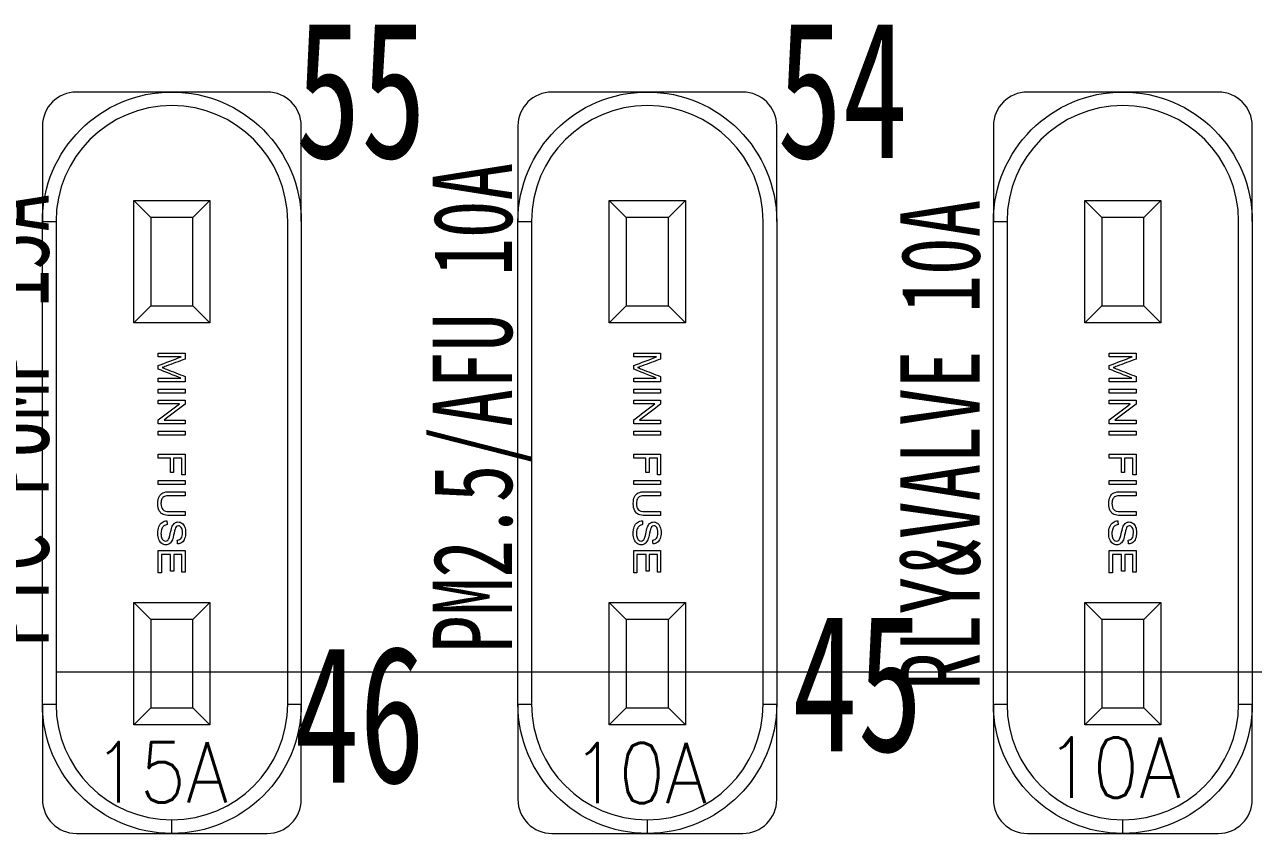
# Model space of a CAD drawing. Header units: inches. Extents: x 47316 to 59086, y 3141 to 11743.
# Drawn here: x 50645.14 to 50685.84, y 10055.51 to 10082.32 of the extents above; entities that cross this region are included whole.
import ezdxf
from ezdxf.enums import TextEntityAlignment as Align

# ---------------------------------------------------------------- set-up
doc = ezdxf.new("R2010")
doc.units = ezdxf.units.IN
doc.header["$MEASUREMENT"] = 0
doc.styles.add('MtX_romans_shx', font='romans.shx')
doc.styles.add('MtX_STSong', font='')
doc.styles.add('仿宋', font='仿宋_GB2312.ttf', dxfattribs={"width": 0.7})
doc.styles.get('MtX_STSong').set_extended_font_data('STSong')

msp = doc.modelspace()

# ---------------------------------------------------------------- linework, layer by layer
at = {"color": 0, "linetype": 'Continuous', "lineweight": 15}
for p, q in [((50650.016, 10080.081), (50646.855, 10080.081)), ((50653.177, 10080.081), (50650.016, 10080.081)), ((50665.766, 10080.081), (50662.605, 10080.081)), ((50668.927, 10080.081), (50665.766, 10080.081)), ((50681.516, 10080.081), (50678.355, 10080.081)), ((50684.677, 10080.081), (50681.516, 10080.081)), ((50645.73, 10078.956), (50645.73, 10075.795)), ((50654.302, 10075.795), (50654.302, 10078.956)), ((50661.48, 10078.956), (50661.48, 10075.795)), ((50670.052, 10075.795), (50670.052, 10078.956)), ((50677.23, 10078.956), (50677.23, 10075.795)), ((50685.802, 10075.795), (50685.802, 10078.956)), ((50648.756, 10076.481), (50651.276, 10076.481)), ((50648.756, 10072.431), (50648.756, 10076.481)), ((50649.319, 10075.919), (50648.756, 10076.481)), ((50651.276, 10076.481), (50650.714, 10075.919)), ((50651.276, 10076.481), (50651.276, 10072.431)), ((50664.506, 10076.481), (50667.026, 10076.481)), ((50664.506, 10072.431), (50664.506, 10076.481)), ((50665.069, 10075.919), (50664.506, 10076.481)), ((50667.026, 10076.481), (50666.464, 10075.919)), ((50667.026, 10076.481), (50667.026, 10072.431)), ((50680.256, 10076.481), (50682.776, 10076.481)), ((50680.256, 10072.431), (50680.256, 10076.481)), ((50680.819, 10075.919), (50680.256, 10076.481)), ((50682.776, 10076.481), (50682.214, 10075.919)), ((50682.776, 10076.481), (50682.776, 10072.431)), ((50645.73, 10059.798), (50645.73, 10075.795)), ((50645.73, 10075.795), (50646.18, 10075.795)), ((50646.18, 10075.795), (50646.18, 10059.798)), ((50649.319, 10075.919), (50649.319, 10072.994)), ((50650.714, 10075.919), (50649.319, 10075.919)), ((50650.714, 10072.994), (50650.714, 10075.919)), ((50653.852, 10059.798), (50653.852, 10075.795)), ((50654.302, 10075.795), (50654.302, 10059.798)), ((50661.48, 10059.798), (50661.48, 10075.795)), ((50661.48, 10075.795), (50661.93, 10075.795)), ((50661.93, 10075.795), (50661.93, 10059.798)), ((50665.069, 10075.919), (50665.069, 10072.994)), ((50666.464, 10075.919), (50665.069, 10075.919)), ((50666.464, 10072.994), (50666.464, 10075.919)), ((50669.602, 10059.798), (50669.602, 10075.795)), ((50670.052, 10075.795), (50670.052, 10059.798)), ((50677.23, 10059.798), (50677.23, 10075.795)), ((50677.23, 10075.795), (50677.68, 10075.795)), ((50677.68, 10075.795), (50677.68, 10059.798)), ((50680.819, 10075.919), (50680.819, 10072.994)), ((50682.214, 10075.919), (50680.819, 10075.919)), ((50682.214, 10072.994), (50682.214, 10075.919)), ((50685.352, 10059.798), (50685.352, 10075.795)), ((50685.802, 10075.795), (50685.802, 10059.798)), ((50649.319, 10072.994), (50648.756, 10072.431)), ((50649.319, 10072.994), (50650.714, 10072.994)), ((50651.276, 10072.431), (50650.714, 10072.994)), ((50665.069, 10072.994), (50664.506, 10072.431)), ((50665.069, 10072.994), (50666.464, 10072.994)), ((50667.026, 10072.431), (50666.464, 10072.994)), ((50680.819, 10072.994), (50680.256, 10072.431)), ((50680.819, 10072.994), (50682.214, 10072.994)), ((50682.776, 10072.431), (50682.214, 10072.994)), ((50651.276, 10072.431), (50648.756, 10072.431)), ((50667.026, 10072.431), (50664.506, 10072.431)), ((50682.776, 10072.431), (50680.256, 10072.431)), ((50649.319, 10062.599), (50648.756, 10063.161)), ((50648.756, 10059.111), (50648.756, 10063.161)), ((50648.756, 10063.161), (50651.276, 10063.161)), ((50651.276, 10063.161), (50650.714, 10062.599)), ((50651.276, 10063.161), (50651.276, 10059.111)), ((50665.069, 10062.599), (50664.506, 10063.161)), ((50664.506, 10059.111), (50664.506, 10063.161)), ((50664.506, 10063.161), (50667.026, 10063.161)), ((50667.026, 10063.161), (50666.464, 10062.599)), ((50667.026, 10063.161), (50667.026, 10059.111)), ((50680.819, 10062.599), (50680.256, 10063.161)), ((50680.256, 10059.111), (50680.256, 10063.161)), ((50680.256, 10063.161), (50682.776, 10063.161)), ((50682.776, 10063.161), (50682.214, 10062.599)), ((50682.776, 10063.161), (50682.776, 10059.111)), ((50649.319, 10062.599), (50649.319, 10059.674)), ((50650.714, 10062.599), (50649.319, 10062.599)), ((50650.714, 10059.674), (50650.714, 10062.599)), ((50665.069, 10062.599), (50665.069, 10059.674)), ((50666.464, 10062.599), (50665.069, 10062.599)), ((50666.464, 10059.674), (50666.464, 10062.599)), ((50680.819, 10062.599), (50680.819, 10059.674)), ((50682.214, 10062.599), (50680.819, 10062.599)), ((50682.214, 10059.674), (50682.214, 10062.599)), ((50645.73, 10059.798), (50646.18, 10059.798)), ((50645.73, 10059.798), (50645.73, 10056.636)), ((50649.319, 10059.674), (50648.756, 10059.111)), ((50649.319, 10059.674), (50650.714, 10059.674)), ((50651.276, 10059.111), (50650.714, 10059.674)), ((50653.852, 10059.798), (50654.302, 10059.798)), ((50654.302, 10056.636), (50654.302, 10059.798)), ((50661.48, 10059.798), (50661.93, 10059.798)), ((50661.48, 10059.798), (50661.48, 10056.636)), ((50665.069, 10059.674), (50664.506, 10059.111)), ((50665.069, 10059.674), (50666.464, 10059.674)), ((50667.026, 10059.111), (50666.464, 10059.674)), ((50669.602, 10059.798), (50670.052, 10059.798)), ((50670.052, 10056.636), (50670.052, 10059.798)), ((50677.23, 10059.798), (50677.68, 10059.798)), ((50677.23, 10059.798), (50677.23, 10056.636)), ((50680.819, 10059.674), (50680.256, 10059.111)), ((50680.819, 10059.674), (50682.214, 10059.674)), ((50682.776, 10059.111), (50682.214, 10059.674)), ((50685.352, 10059.798), (50685.802, 10059.798)), ((50685.802, 10056.636), (50685.802, 10059.798)), ((50651.276, 10059.111), (50648.756, 10059.111)), ((50667.026, 10059.111), (50664.506, 10059.111)), ((50682.776, 10059.111), (50680.256, 10059.111)), ((50650.016, 10055.511), (50650.016, 10055.961)), ((50665.766, 10055.511), (50665.766, 10055.961)), ((50681.516, 10055.511), (50681.516, 10055.961)), ((50646.855, 10055.511), (50650.016, 10055.511)), ((50650.016, 10055.511), (50653.177, 10055.511)), ((50662.605, 10055.511), (50665.766, 10055.511)), ((50665.766, 10055.511), (50668.927, 10055.511)), ((50678.355, 10055.511), (50681.516, 10055.511)), ((50681.516, 10055.511), (50684.677, 10055.511))]:
    msp.add_line(p, q, dxfattribs=at)
at = {"color": 0, "lineweight": 15}
msp.add_line((50646.188, 10060.865), (50701.955, 10060.865), dxfattribs=at)
at = {"color": 0, "linetype": 'Continuous', "lineweight": 15, "extrusion": (0, 0, -1)}
for centre, start, end in [((-50650.016, 10075.795), 0, 180), ((-50665.766, 10075.795), 0, 180), ((-50681.516, 10075.795), 0, 180), ((-50650.016, 10059.798), 270, 0), ((-50650.016, 10059.798), 180, 270), ((-50665.766, 10059.798), 270, 0), ((-50665.766, 10059.798), 180, 270), ((-50681.516, 10059.798), 270, 0), ((-50681.516, 10059.798), 180, 270)]:
    msp.add_arc(centre, 4.286, start, end, dxfattribs=at)
at = {"color": 0, "linetype": 'Continuous', "lineweight": 15}
for centre, radius, start, end in [((50646.855, 10078.956), 1.125, 90, 180), ((50653.177, 10078.956), 1.125, 0, 90), ((50662.605, 10078.956), 1.125, 90, 180), ((50668.927, 10078.956), 1.125, 0, 90), ((50678.355, 10078.956), 1.125, 90, 180), ((50684.677, 10078.956), 1.125, 0, 90), ((50650.016, 10075.795), 3.836, 0, 180), ((50665.766, 10075.795), 3.836, 0, 180), ((50681.516, 10075.795), 3.836, 0, 180), ((50650.016, 10059.798), 3.836, 180, 270), ((50650.016, 10059.798), 3.836, 270, 0), ((50665.766, 10059.798), 3.836, 180, 270), ((50665.766, 10059.798), 3.836, 270, 0), ((50681.516, 10059.798), 3.836, 180, 270), ((50681.516, 10059.798), 3.836, 270, 0), ((50646.855, 10056.636), 1.125, 180, 270), ((50653.177, 10056.636), 1.125, 270, 0), ((50662.605, 10056.636), 1.125, 180, 270), ((50668.927, 10056.636), 1.125, 270, 0), ((50678.355, 10056.636), 1.125, 180, 270), ((50684.677, 10056.636), 1.125, 270, 0)]:
    msp.add_arc(centre, radius, start, end, dxfattribs=at)
for points in [[(50649.565, 10071.432), (50649.862, 10071.432), (50650.159, 10071.432), (50650.456, 10071.432)], [(50649.565, 10071.304), (50649.565, 10071.347), (50649.565, 10071.39), (50649.565, 10071.432)], [(50650.323, 10071.304), (50650.071, 10071.304), (50649.818, 10071.304), (50649.565, 10071.304)], [(50649.565, 10071.014), (50649.818, 10071.111), (50650.071, 10071.208), (50650.323, 10071.304)], [(50650.456, 10071.432), (50650.456, 10071.366), (50650.456, 10071.299), (50650.456, 10071.233)], [(50665.315, 10071.432), (50665.612, 10071.432), (50665.909, 10071.432), (50666.206, 10071.432)], [(50665.315, 10071.304), (50665.315, 10071.347), (50665.315, 10071.39), (50665.315, 10071.432)], [(50666.073, 10071.304), (50665.821, 10071.304), (50665.568, 10071.304), (50665.315, 10071.304)], [(50665.315, 10071.014), (50665.568, 10071.111), (50665.821, 10071.208), (50666.073, 10071.304)], [(50666.206, 10071.432), (50666.206, 10071.366), (50666.206, 10071.299), (50666.206, 10071.233)], [(50681.065, 10071.432), (50681.362, 10071.432), (50681.659, 10071.432), (50681.956, 10071.432)], [(50681.065, 10071.304), (50681.065, 10071.347), (50681.065, 10071.39), (50681.065, 10071.432)], [(50681.823, 10071.304), (50681.571, 10071.304), (50681.318, 10071.304), (50681.065, 10071.304)], [(50681.065, 10071.014), (50681.318, 10071.111), (50681.571, 10071.208), (50681.823, 10071.304)], [(50681.956, 10071.432), (50681.956, 10071.366), (50681.956, 10071.299), (50681.956, 10071.233)], [(50649.565, 10070.895), (50649.565, 10070.935), (50649.565, 10070.974), (50649.565, 10071.014)], [(50650.311, 10070.603), (50650.062, 10070.701), (50649.813, 10070.798), (50649.565, 10070.895)], [(50665.315, 10070.895), (50665.315, 10070.935), (50665.315, 10070.974), (50665.315, 10071.014)], [(50666.061, 10070.603), (50665.812, 10070.701), (50665.563, 10070.798), (50665.315, 10070.895)], [(50681.065, 10070.895), (50681.065, 10070.935), (50681.065, 10070.974), (50681.065, 10071.014)], [(50681.811, 10070.603), (50681.562, 10070.701), (50681.313, 10070.798), (50681.065, 10070.895)], [(50649.565, 10070.475), (50649.565, 10070.518), (50649.565, 10070.561), (50649.565, 10070.603)], [(50649.565, 10070.603), (50649.813, 10070.603), (50650.062, 10070.603), (50650.311, 10070.603)], [(50650.456, 10070.654), (50650.456, 10070.594), (50650.456, 10070.535), (50650.456, 10070.475)], [(50665.315, 10070.475), (50665.315, 10070.518), (50665.315, 10070.561), (50665.315, 10070.603)], [(50665.315, 10070.603), (50665.563, 10070.603), (50665.812, 10070.603), (50666.061, 10070.603)], [(50666.206, 10070.654), (50666.206, 10070.594), (50666.206, 10070.535), (50666.206, 10070.475)], [(50681.065, 10070.475), (50681.065, 10070.518), (50681.065, 10070.561), (50681.065, 10070.603)], [(50681.065, 10070.603), (50681.313, 10070.603), (50681.562, 10070.603), (50681.811, 10070.603)], [(50681.956, 10070.654), (50681.956, 10070.594), (50681.956, 10070.535), (50681.956, 10070.475)], [(50650.456, 10070.475), (50650.159, 10070.475), (50649.862, 10070.475), (50649.565, 10070.475)], [(50649.565, 10070.106), (50649.565, 10070.15), (50649.565, 10070.195), (50649.565, 10070.239)], [(50649.565, 10070.239), (50649.862, 10070.239), (50650.159, 10070.239), (50650.456, 10070.239)], [(50650.456, 10070.106), (50650.159, 10070.106), (50649.862, 10070.106), (50649.565, 10070.106)], [(50650.456, 10070.239), (50650.456, 10070.195), (50650.456, 10070.15), (50650.456, 10070.106)], [(50666.206, 10070.475), (50665.909, 10070.475), (50665.612, 10070.475), (50665.315, 10070.475)], [(50665.315, 10070.106), (50665.315, 10070.15), (50665.315, 10070.195), (50665.315, 10070.239)], [(50665.315, 10070.239), (50665.612, 10070.239), (50665.909, 10070.239), (50666.206, 10070.239)], [(50666.206, 10070.106), (50665.909, 10070.106), (50665.612, 10070.106), (50665.315, 10070.106)], [(50666.206, 10070.239), (50666.206, 10070.195), (50666.206, 10070.15), (50666.206, 10070.106)], [(50681.956, 10070.475), (50681.659, 10070.475), (50681.362, 10070.475), (50681.065, 10070.475)], [(50681.065, 10070.106), (50681.065, 10070.15), (50681.065, 10070.195), (50681.065, 10070.239)], [(50681.065, 10070.239), (50681.362, 10070.239), (50681.659, 10070.239), (50681.956, 10070.239)], [(50681.956, 10070.106), (50681.659, 10070.106), (50681.362, 10070.106), (50681.065, 10070.106)], [(50681.956, 10070.239), (50681.956, 10070.195), (50681.956, 10070.15), (50681.956, 10070.106)], [(50649.565, 10069.747), (50649.565, 10069.789), (50649.565, 10069.831), (50649.565, 10069.874)], [(50649.565, 10069.874), (50649.862, 10069.874), (50650.159, 10069.874), (50650.456, 10069.874)], [(50650.265, 10069.747), (50650.032, 10069.747), (50649.798, 10069.747), (50649.565, 10069.747)], [(50649.565, 10069.22), (50649.798, 10069.396), (50650.032, 10069.571), (50650.265, 10069.747)], [(50650.456, 10069.738), (50650.223, 10069.562), (50649.989, 10069.387), (50649.756, 10069.211)], [(50650.456, 10069.874), (50650.456, 10069.828), (50650.456, 10069.783), (50650.456, 10069.738)], [(50665.315, 10069.747), (50665.315, 10069.789), (50665.315, 10069.831), (50665.315, 10069.874)], [(50665.315, 10069.874), (50665.612, 10069.874), (50665.909, 10069.874), (50666.206, 10069.874)], [(50666.015, 10069.747), (50665.782, 10069.747), (50665.548, 10069.747), (50665.315, 10069.747)], [(50665.315, 10069.22), (50665.548, 10069.396), (50665.782, 10069.571), (50666.015, 10069.747)], [(50666.206, 10069.738), (50665.973, 10069.562), (50665.739, 10069.387), (50665.506, 10069.211)], [(50666.206, 10069.874), (50666.206, 10069.828), (50666.206, 10069.783), (50666.206, 10069.738)], [(50681.065, 10069.747), (50681.065, 10069.789), (50681.065, 10069.831), (50681.065, 10069.874)], [(50681.065, 10069.874), (50681.362, 10069.874), (50681.659, 10069.874), (50681.956, 10069.874)], [(50681.765, 10069.747), (50681.532, 10069.747), (50681.298, 10069.747), (50681.065, 10069.747)], [(50681.065, 10069.22), (50681.298, 10069.396), (50681.532, 10069.571), (50681.765, 10069.747)], [(50681.956, 10069.738), (50681.723, 10069.562), (50681.489, 10069.387), (50681.256, 10069.211)], [(50681.956, 10069.874), (50681.956, 10069.828), (50681.956, 10069.783), (50681.956, 10069.738)], [(50649.565, 10069.084), (50649.565, 10069.129), (50649.565, 10069.175), (50649.565, 10069.22)], [(50650.456, 10069.084), (50650.159, 10069.084), (50649.862, 10069.084), (50649.565, 10069.084)], [(50649.756, 10069.211), (50649.989, 10069.211), (50650.223, 10069.211), (50650.456, 10069.211)], [(50650.456, 10069.211), (50650.456, 10069.169), (50650.456, 10069.126), (50650.456, 10069.084)], [(50665.315, 10069.084), (50665.315, 10069.129), (50665.315, 10069.175), (50665.315, 10069.22)], [(50666.206, 10069.084), (50665.909, 10069.084), (50665.612, 10069.084), (50665.315, 10069.084)], [(50665.506, 10069.211), (50665.739, 10069.211), (50665.973, 10069.211), (50666.206, 10069.211)], [(50666.206, 10069.211), (50666.206, 10069.169), (50666.206, 10069.126), (50666.206, 10069.084)], [(50681.065, 10069.084), (50681.065, 10069.129), (50681.065, 10069.175), (50681.065, 10069.22)], [(50681.956, 10069.084), (50681.659, 10069.084), (50681.362, 10069.084), (50681.065, 10069.084)], [(50681.256, 10069.211), (50681.489, 10069.211), (50681.723, 10069.211), (50681.956, 10069.211)], [(50681.956, 10069.211), (50681.956, 10069.169), (50681.956, 10069.126), (50681.956, 10069.084)], [(50649.565, 10068.706), (50649.565, 10068.75), (50649.565, 10068.794), (50649.565, 10068.839)], [(50649.565, 10068.839), (50649.862, 10068.839), (50650.159, 10068.839), (50650.456, 10068.839)], [(50650.456, 10068.706), (50650.159, 10068.706), (50649.862, 10068.706), (50649.565, 10068.706)], [(50650.456, 10068.839), (50650.456, 10068.794), (50650.456, 10068.75), (50650.456, 10068.706)], [(50665.315, 10068.706), (50665.315, 10068.75), (50665.315, 10068.794), (50665.315, 10068.839)], [(50665.315, 10068.839), (50665.612, 10068.839), (50665.909, 10068.839), (50666.206, 10068.839)], [(50666.206, 10068.706), (50665.909, 10068.706), (50665.612, 10068.706), (50665.315, 10068.706)], [(50666.206, 10068.839), (50666.206, 10068.794), (50666.206, 10068.75), (50666.206, 10068.706)], [(50681.065, 10068.706), (50681.065, 10068.75), (50681.065, 10068.794), (50681.065, 10068.839)], [(50681.065, 10068.839), (50681.362, 10068.839), (50681.659, 10068.839), (50681.956, 10068.839)], [(50681.956, 10068.706), (50681.659, 10068.706), (50681.362, 10068.706), (50681.065, 10068.706)], [(50681.956, 10068.839), (50681.956, 10068.794), (50681.956, 10068.75), (50681.956, 10068.706)], [(50649.565, 10068.076), (50649.862, 10068.076), (50650.159, 10068.076), (50650.456, 10068.076)], [(50649.565, 10067.944), (50649.565, 10067.988), (50649.565, 10068.032), (50649.565, 10068.076)], [(50650.456, 10068.076), (50650.456, 10067.851), (50650.456, 10067.625), (50650.456, 10067.4)], [(50665.315, 10068.076), (50665.612, 10068.076), (50665.909, 10068.076), (50666.206, 10068.076)], [(50665.315, 10067.944), (50665.315, 10067.988), (50665.315, 10068.032), (50665.315, 10068.076)], [(50666.206, 10068.076), (50666.206, 10067.851), (50666.206, 10067.625), (50666.206, 10067.4)], [(50681.065, 10068.076), (50681.362, 10068.076), (50681.659, 10068.076), (50681.956, 10068.076)], [(50681.065, 10067.944), (50681.065, 10067.988), (50681.065, 10068.032), (50681.065, 10068.076)], [(50681.956, 10068.076), (50681.956, 10067.851), (50681.956, 10067.625), (50681.956, 10067.4)], [(50649.97, 10067.944), (50649.835, 10067.944), (50649.7, 10067.944), (50649.565, 10067.944)], [(50649.97, 10067.473), (50649.97, 10067.63), (50649.97, 10067.787), (50649.97, 10067.944)], [(50650.075, 10067.944), (50650.075, 10067.787), (50650.075, 10067.63), (50650.075, 10067.473)], [(50650.351, 10067.944), (50650.259, 10067.944), (50650.167, 10067.944), (50650.075, 10067.944)], [(50650.351, 10067.4), (50650.351, 10067.581), (50650.351, 10067.762), (50650.351, 10067.944)], [(50665.72, 10067.944), (50665.585, 10067.944), (50665.45, 10067.944), (50665.315, 10067.944)], [(50665.72, 10067.473), (50665.72, 10067.63), (50665.72, 10067.787), (50665.72, 10067.944)], [(50665.825, 10067.944), (50665.825, 10067.787), (50665.825, 10067.63), (50665.825, 10067.473)], [(50666.101, 10067.944), (50666.009, 10067.944), (50665.917, 10067.944), (50665.825, 10067.944)], [(50666.101, 10067.4), (50666.101, 10067.581), (50666.101, 10067.762), (50666.101, 10067.944)], [(50681.47, 10067.944), (50681.335, 10067.944), (50681.2, 10067.944), (50681.065, 10067.944)], [(50681.47, 10067.473), (50681.47, 10067.63), (50681.47, 10067.787), (50681.47, 10067.944)], [(50681.575, 10067.944), (50681.575, 10067.787), (50681.575, 10067.63), (50681.575, 10067.473)], [(50681.851, 10067.944), (50681.759, 10067.944), (50681.667, 10067.944), (50681.575, 10067.944)], [(50681.851, 10067.4), (50681.851, 10067.581), (50681.851, 10067.762), (50681.851, 10067.944)], [(50650.075, 10067.473), (50650.04, 10067.473), (50650.005, 10067.473), (50649.97, 10067.473)], [(50650.456, 10067.4), (50650.421, 10067.4), (50650.386, 10067.4), (50650.351, 10067.4)], [(50665.825, 10067.473), (50665.79, 10067.473), (50665.755, 10067.473), (50665.72, 10067.473)], [(50666.206, 10067.4), (50666.171, 10067.4), (50666.136, 10067.4), (50666.101, 10067.4)], [(50681.575, 10067.473), (50681.54, 10067.473), (50681.505, 10067.473), (50681.47, 10067.473)], [(50681.956, 10067.4), (50681.921, 10067.4), (50681.886, 10067.4), (50681.851, 10067.4)], [(50649.565, 10067.072), (50649.565, 10067.116), (50649.565, 10067.161), (50649.565, 10067.205)], [(50649.565, 10067.205), (50649.862, 10067.205), (50650.159, 10067.205), (50650.456, 10067.205)], [(50650.456, 10067.072), (50650.159, 10067.072), (50649.862, 10067.072), (50649.565, 10067.072)], [(50650.456, 10067.205), (50650.456, 10067.161), (50650.456, 10067.116), (50650.456, 10067.072)], [(50650.456, 10066.837), (50650.456, 10066.792), (50650.456, 10066.748), (50650.456, 10066.704)], [(50665.315, 10067.072), (50665.315, 10067.116), (50665.315, 10067.161), (50665.315, 10067.205)], [(50665.315, 10067.205), (50665.612, 10067.205), (50665.909, 10067.205), (50666.206, 10067.205)], [(50666.206, 10067.072), (50665.909, 10067.072), (50665.612, 10067.072), (50665.315, 10067.072)], [(50666.206, 10067.205), (50666.206, 10067.161), (50666.206, 10067.116), (50666.206, 10067.072)], [(50666.206, 10066.837), (50666.206, 10066.792), (50666.206, 10066.748), (50666.206, 10066.704)], [(50681.065, 10067.072), (50681.065, 10067.116), (50681.065, 10067.161), (50681.065, 10067.205)], [(50681.065, 10067.205), (50681.362, 10067.205), (50681.659, 10067.205), (50681.956, 10067.205)], [(50681.956, 10067.072), (50681.659, 10067.072), (50681.362, 10067.072), (50681.065, 10067.072)], [(50681.956, 10067.205), (50681.956, 10067.161), (50681.956, 10067.116), (50681.956, 10067.072)], [(50681.956, 10066.837), (50681.956, 10066.792), (50681.956, 10066.748), (50681.956, 10066.704)], [(50649.942, 10066.181), (50650.113, 10066.181), (50650.284, 10066.181), (50650.456, 10066.181)], [(50650.456, 10066.181), (50650.456, 10066.136), (50650.456, 10066.092), (50650.456, 10066.048)], [(50665.692, 10066.181), (50665.863, 10066.181), (50666.034, 10066.181), (50666.206, 10066.181)], [(50666.206, 10066.181), (50666.206, 10066.136), (50666.206, 10066.092), (50666.206, 10066.048)], [(50681.442, 10066.181), (50681.613, 10066.181), (50681.784, 10066.181), (50681.956, 10066.181)], [(50681.956, 10066.181), (50681.956, 10066.136), (50681.956, 10066.092), (50681.956, 10066.048)], [(50649.691, 10065.817), (50649.738, 10065.852), (50649.791, 10065.87), (50649.851, 10065.872)], [(50649.851, 10065.872), (50649.854, 10065.831), (50649.858, 10065.789), (50649.861, 10065.747)], [(50665.441, 10065.817), (50665.488, 10065.852), (50665.541, 10065.87), (50665.601, 10065.872)], [(50665.601, 10065.872), (50665.604, 10065.831), (50665.608, 10065.789), (50665.611, 10065.747)], [(50681.191, 10065.817), (50681.238, 10065.852), (50681.291, 10065.87), (50681.351, 10065.872)], [(50681.351, 10065.872), (50681.354, 10065.831), (50681.358, 10065.789), (50681.361, 10065.747)], [(50650.205, 10065.104), (50650.202, 10065.147), (50650.199, 10065.189), (50650.196, 10065.231)], [(50665.955, 10065.104), (50665.952, 10065.147), (50665.949, 10065.189), (50665.946, 10065.231)], [(50681.705, 10065.104), (50681.702, 10065.147), (50681.699, 10065.189), (50681.696, 10065.231)], [(50649.565, 10064.142), (50649.565, 10064.392), (50649.565, 10064.641), (50649.565, 10064.89)], [(50649.565, 10064.89), (50649.862, 10064.89), (50650.159, 10064.89), (50650.456, 10064.89)], [(50650.456, 10064.89), (50650.456, 10064.649), (50650.456, 10064.407), (50650.456, 10064.166)], [(50665.315, 10064.142), (50665.315, 10064.392), (50665.315, 10064.641), (50665.315, 10064.89)], [(50665.315, 10064.89), (50665.612, 10064.89), (50665.909, 10064.89), (50666.206, 10064.89)], [(50666.206, 10064.89), (50666.206, 10064.649), (50666.206, 10064.407), (50666.206, 10064.166)], [(50681.065, 10064.142), (50681.065, 10064.392), (50681.065, 10064.641), (50681.065, 10064.89)], [(50681.065, 10064.89), (50681.362, 10064.89), (50681.659, 10064.89), (50681.956, 10064.89)], [(50681.956, 10064.89), (50681.956, 10064.649), (50681.956, 10064.407), (50681.956, 10064.166)], [(50649.67, 10064.758), (50649.67, 10064.553), (50649.67, 10064.347), (50649.67, 10064.142)], [(50649.973, 10064.758), (50649.872, 10064.758), (50649.771, 10064.758), (50649.67, 10064.758)], [(50649.973, 10064.203), (50649.973, 10064.388), (50649.973, 10064.573), (50649.973, 10064.758)], [(50650.351, 10064.758), (50650.26, 10064.758), (50650.169, 10064.758), (50650.078, 10064.758)], [(50650.078, 10064.758), (50650.078, 10064.573), (50650.078, 10064.388), (50650.078, 10064.203)], [(50650.351, 10064.166), (50650.351, 10064.363), (50650.351, 10064.56), (50650.351, 10064.758)], [(50665.42, 10064.758), (50665.42, 10064.553), (50665.42, 10064.347), (50665.42, 10064.142)], [(50665.723, 10064.758), (50665.622, 10064.758), (50665.521, 10064.758), (50665.42, 10064.758)], [(50665.723, 10064.203), (50665.723, 10064.388), (50665.723, 10064.573), (50665.723, 10064.758)], [(50666.101, 10064.758), (50666.01, 10064.758), (50665.919, 10064.758), (50665.828, 10064.758)], [(50665.828, 10064.758), (50665.828, 10064.573), (50665.828, 10064.388), (50665.828, 10064.203)], [(50666.101, 10064.166), (50666.101, 10064.363), (50666.101, 10064.56), (50666.101, 10064.758)], [(50681.17, 10064.758), (50681.17, 10064.553), (50681.17, 10064.347), (50681.17, 10064.142)], [(50681.473, 10064.758), (50681.372, 10064.758), (50681.271, 10064.758), (50681.17, 10064.758)], [(50681.473, 10064.203), (50681.473, 10064.388), (50681.473, 10064.573), (50681.473, 10064.758)], [(50681.851, 10064.758), (50681.76, 10064.758), (50681.669, 10064.758), (50681.578, 10064.758)], [(50681.578, 10064.758), (50681.578, 10064.573), (50681.578, 10064.388), (50681.578, 10064.203)], [(50681.851, 10064.166), (50681.851, 10064.363), (50681.851, 10064.56), (50681.851, 10064.758)], [(50649.67, 10064.142), (50649.635, 10064.142), (50649.6, 10064.142), (50649.565, 10064.142)], [(50650.078, 10064.203), (50650.043, 10064.203), (50650.008, 10064.203), (50649.973, 10064.203)], [(50650.456, 10064.166), (50650.421, 10064.166), (50650.386, 10064.166), (50650.351, 10064.166)], [(50665.42, 10064.142), (50665.385, 10064.142), (50665.35, 10064.142), (50665.315, 10064.142)], [(50665.828, 10064.203), (50665.793, 10064.203), (50665.758, 10064.203), (50665.723, 10064.203)], [(50666.206, 10064.166), (50666.171, 10064.166), (50666.136, 10064.166), (50666.101, 10064.166)], [(50681.17, 10064.142), (50681.135, 10064.142), (50681.1, 10064.142), (50681.065, 10064.142)], [(50681.578, 10064.203), (50681.543, 10064.203), (50681.508, 10064.203), (50681.473, 10064.203)], [(50681.956, 10064.166), (50681.921, 10064.166), (50681.886, 10064.166), (50681.851, 10064.166)]]:
    msp.add_open_spline(points, degree=3, dxfattribs=at)
for points, knots in [([(50650.456, 10071.233), (50650.246, 10071.153), (50650.035, 10071.074), (50649.766, 10070.973), (50649.722, 10070.957), (50649.693, 10070.947)], [0, 0, 0, 0, 0.781533, 0.781533, 1, 1, 1, 1]), ([(50649.693, 10070.947), (50649.726, 10070.936), (50649.773, 10070.918), (50650.043, 10070.814), (50650.249, 10070.734), (50650.456, 10070.654)], [0, 0, 0, 0, 0.232567, 0.232567, 1, 1, 1, 1]), ([(50666.206, 10071.233), (50665.996, 10071.153), (50665.785, 10071.074), (50665.516, 10070.973), (50665.472, 10070.957), (50665.443, 10070.947)], [0, 0, 0, 0, 0.781533, 0.781533, 1, 1, 1, 1]), ([(50665.443, 10070.947), (50665.476, 10070.936), (50665.523, 10070.918), (50665.793, 10070.814), (50665.999, 10070.734), (50666.206, 10070.654)], [0, 0, 0, 0, 0.232567, 0.232567, 1, 1, 1, 1]), ([(50681.956, 10071.233), (50681.746, 10071.153), (50681.535, 10071.074), (50681.266, 10070.973), (50681.222, 10070.957), (50681.193, 10070.947)], [0, 0, 0, 0, 0.781533, 0.781533, 1, 1, 1, 1]), ([(50681.193, 10070.947), (50681.226, 10070.936), (50681.273, 10070.918), (50681.543, 10070.814), (50681.749, 10070.734), (50681.956, 10070.654)], [0, 0, 0, 0, 0.232567, 0.232567, 1, 1, 1, 1]), ([(50650.456, 10066.048), (50650.284, 10066.048), (50650.113, 10066.048), (50649.852, 10066.048), (50649.78, 10066.059), (50649.675, 10066.105), (50649.632, 10066.146), (50649.566, 10066.265), (50649.55, 10066.343), (50649.55, 10066.534), (50649.564, 10066.611), (50649.622, 10066.73), (50649.663, 10066.773), (50649.772, 10066.823), (50649.847, 10066.837), (50650.113, 10066.837), (50650.284, 10066.837), (50650.456, 10066.837)], [0, 0, 0, 0, 0.199494, 0.199494, 0.303659, 0.303659, 0.408019, 0.408019, 0.512549, 0.512549, 0.61403, 0.61403, 0.715358, 0.715358, 0.816523, 0.816523, 1, 1, 1, 1]), ([(50666.206, 10066.048), (50666.034, 10066.048), (50665.863, 10066.048), (50665.602, 10066.048), (50665.53, 10066.059), (50665.425, 10066.105), (50665.382, 10066.146), (50665.316, 10066.265), (50665.3, 10066.343), (50665.3, 10066.534), (50665.314, 10066.611), (50665.372, 10066.73), (50665.413, 10066.773), (50665.522, 10066.823), (50665.597, 10066.837), (50665.863, 10066.837), (50666.034, 10066.837), (50666.206, 10066.837)], [0, 0, 0, 0, 0.199494, 0.199494, 0.303659, 0.303659, 0.408019, 0.408019, 0.512549, 0.512549, 0.61403, 0.61403, 0.715358, 0.715358, 0.816523, 0.816523, 1, 1, 1, 1]), ([(50681.956, 10066.048), (50681.784, 10066.048), (50681.613, 10066.048), (50681.352, 10066.048), (50681.28, 10066.059), (50681.175, 10066.105), (50681.132, 10066.146), (50681.066, 10066.265), (50681.05, 10066.343), (50681.05, 10066.534), (50681.064, 10066.611), (50681.122, 10066.73), (50681.163, 10066.773), (50681.272, 10066.823), (50681.347, 10066.837), (50681.613, 10066.837), (50681.784, 10066.837), (50681.956, 10066.837)], [0, 0, 0, 0, 0.199494, 0.199494, 0.303659, 0.303659, 0.408019, 0.408019, 0.512549, 0.512549, 0.61403, 0.61403, 0.715358, 0.715358, 0.816523, 0.816523, 1, 1, 1, 1]), ([(50650.456, 10066.704), (50650.284, 10066.704), (50650.113, 10066.704), (50649.864, 10066.704), (50649.807, 10066.696), (50649.734, 10066.663), (50649.706, 10066.635), (50649.666, 10066.557), (50649.656, 10066.509), (50649.656, 10066.354), (50649.676, 10066.284), (50649.754, 10066.201), (50649.83, 10066.181), (50649.942, 10066.181)], [0, 0, 0, 0, 0.256825, 0.256825, 0.372601, 0.372601, 0.488983, 0.488983, 0.605033, 0.605033, 0.802787, 0.802787, 1, 1, 1, 1]), ([(50666.206, 10066.704), (50666.034, 10066.704), (50665.863, 10066.704), (50665.614, 10066.704), (50665.557, 10066.696), (50665.484, 10066.663), (50665.456, 10066.635), (50665.416, 10066.557), (50665.406, 10066.509), (50665.406, 10066.354), (50665.426, 10066.284), (50665.504, 10066.201), (50665.58, 10066.181), (50665.692, 10066.181)], [0, 0, 0, 0, 0.256825, 0.256825, 0.372601, 0.372601, 0.488983, 0.488983, 0.605033, 0.605033, 0.802787, 0.802787, 1, 1, 1, 1]), ([(50681.956, 10066.704), (50681.784, 10066.704), (50681.613, 10066.704), (50681.364, 10066.704), (50681.307, 10066.696), (50681.234, 10066.663), (50681.206, 10066.635), (50681.166, 10066.557), (50681.156, 10066.509), (50681.156, 10066.354), (50681.176, 10066.284), (50681.254, 10066.201), (50681.33, 10066.181), (50681.442, 10066.181)], [0, 0, 0, 0, 0.256825, 0.256825, 0.372601, 0.372601, 0.488983, 0.488983, 0.605033, 0.605033, 0.802787, 0.802787, 1, 1, 1, 1]), ([(50650.196, 10065.231), (50650.253, 10065.238), (50650.295, 10065.261), (50650.353, 10065.341), (50650.367, 10065.399), (50650.367, 10065.556), (50650.354, 10065.614), (50650.302, 10065.688), (50650.27, 10065.706), (50650.201, 10065.706), (50650.175, 10065.693), (50650.134, 10065.641), (50650.113, 10065.575), (50650.069, 10065.359), (50650.05, 10065.285), (50650.01, 10065.187), (50649.98, 10065.144), (50649.907, 10065.088), (50649.864, 10065.074), (50649.769, 10065.074), (50649.724, 10065.089), (50649.64, 10065.15), (50649.608, 10065.194), (50649.561, 10065.309), (50649.55, 10065.373), (50649.55, 10065.536), (50649.561, 10065.611), (50649.608, 10065.734), (50649.644, 10065.782), (50649.691, 10065.817)], [0, 0, 0, 0, 0.060497, 0.060497, 0.12116, 0.12116, 0.184452, 0.184452, 0.24793, 0.24793, 0.302787, 0.302787, 0.357079, 0.357079, 0.411494, 0.411494, 0.49016, 0.49016, 0.568562, 0.568562, 0.646217, 0.646217, 0.724098, 0.724098, 0.802089, 0.802089, 0.901044, 0.901044, 1, 1, 1, 1]), ([(50649.861, 10065.747), (50649.816, 10065.741), (50649.78, 10065.727), (50649.723, 10065.684), (50649.699, 10065.65), (50649.664, 10065.559), (50649.655, 10065.508), (50649.655, 10065.4), (50649.662, 10065.356), (50649.689, 10065.278), (50649.707, 10065.249), (50649.754, 10065.212), (50649.779, 10065.202), (50649.835, 10065.202), (50649.859, 10065.211), (50649.901, 10065.248), (50649.918, 10065.278), (50649.942, 10065.347), (50649.956, 10065.406), (50649.996, 10065.59), (50650.014, 10065.655), (50650.054, 10065.739), (50650.082, 10065.775), (50650.148, 10065.822), (50650.185, 10065.834), (50650.271, 10065.834), (50650.312, 10065.819), (50650.391, 10065.762), (50650.42, 10065.72), (50650.461, 10065.61), (50650.471, 10065.549), (50650.471, 10065.407), (50650.46, 10065.341), (50650.418, 10065.228), (50650.387, 10065.184), (50650.304, 10065.123), (50650.257, 10065.107), (50650.205, 10065.104)], [0, 0, 0, 0, 0.065659, 0.065659, 0.131033, 0.131033, 0.196408, 0.196408, 0.25442, 0.25442, 0.312195, 0.312195, 0.369631, 0.369631, 0.428017, 0.428017, 0.486766, 0.486766, 0.524715, 0.524715, 0.562664, 0.562664, 0.611549, 0.611549, 0.660435, 0.660435, 0.714509, 0.714509, 0.768379, 0.768379, 0.82225, 0.82225, 0.881221, 0.881221, 0.940505, 0.940505, 1, 1, 1, 1]), ([(50665.946, 10065.231), (50666.003, 10065.238), (50666.045, 10065.261), (50666.103, 10065.341), (50666.117, 10065.399), (50666.117, 10065.556), (50666.104, 10065.614), (50666.052, 10065.688), (50666.02, 10065.706), (50665.951, 10065.706), (50665.925, 10065.693), (50665.884, 10065.641), (50665.863, 10065.575), (50665.819, 10065.359), (50665.8, 10065.285), (50665.76, 10065.187), (50665.73, 10065.144), (50665.657, 10065.088), (50665.614, 10065.074), (50665.519, 10065.074), (50665.474, 10065.089), (50665.39, 10065.15), (50665.358, 10065.194), (50665.311, 10065.309), (50665.3, 10065.373), (50665.3, 10065.536), (50665.311, 10065.611), (50665.358, 10065.734), (50665.394, 10065.782), (50665.441, 10065.817)], [0, 0, 0, 0, 0.060497, 0.060497, 0.12116, 0.12116, 0.184452, 0.184452, 0.24793, 0.24793, 0.302787, 0.302787, 0.357079, 0.357079, 0.411494, 0.411494, 0.49016, 0.49016, 0.568562, 0.568562, 0.646217, 0.646217, 0.724098, 0.724098, 0.802089, 0.802089, 0.901044, 0.901044, 1, 1, 1, 1]), ([(50665.611, 10065.747), (50665.566, 10065.741), (50665.53, 10065.727), (50665.473, 10065.684), (50665.449, 10065.65), (50665.414, 10065.559), (50665.405, 10065.508), (50665.405, 10065.4), (50665.412, 10065.356), (50665.439, 10065.278), (50665.457, 10065.249), (50665.504, 10065.212), (50665.529, 10065.202), (50665.585, 10065.202), (50665.609, 10065.211), (50665.651, 10065.248), (50665.668, 10065.278), (50665.692, 10065.347), (50665.706, 10065.406), (50665.746, 10065.59), (50665.764, 10065.655), (50665.804, 10065.739), (50665.832, 10065.775), (50665.898, 10065.822), (50665.935, 10065.834), (50666.021, 10065.834), (50666.062, 10065.819), (50666.141, 10065.762), (50666.17, 10065.72), (50666.211, 10065.61), (50666.221, 10065.549), (50666.221, 10065.407), (50666.21, 10065.341), (50666.168, 10065.228), (50666.137, 10065.184), (50666.054, 10065.123), (50666.007, 10065.107), (50665.955, 10065.104)], [0, 0, 0, 0, 0.065659, 0.065659, 0.131033, 0.131033, 0.196408, 0.196408, 0.25442, 0.25442, 0.312195, 0.312195, 0.369631, 0.369631, 0.428017, 0.428017, 0.486766, 0.486766, 0.524715, 0.524715, 0.562664, 0.562664, 0.611549, 0.611549, 0.660435, 0.660435, 0.714509, 0.714509, 0.768379, 0.768379, 0.82225, 0.82225, 0.881221, 0.881221, 0.940505, 0.940505, 1, 1, 1, 1]), ([(50681.696, 10065.231), (50681.753, 10065.238), (50681.795, 10065.261), (50681.853, 10065.341), (50681.867, 10065.399), (50681.867, 10065.556), (50681.854, 10065.614), (50681.802, 10065.688), (50681.77, 10065.706), (50681.701, 10065.706), (50681.675, 10065.693), (50681.634, 10065.641), (50681.613, 10065.575), (50681.569, 10065.359), (50681.55, 10065.285), (50681.51, 10065.187), (50681.48, 10065.144), (50681.407, 10065.088), (50681.364, 10065.074), (50681.269, 10065.074), (50681.224, 10065.089), (50681.14, 10065.15), (50681.108, 10065.194), (50681.061, 10065.309), (50681.05, 10065.373), (50681.05, 10065.536), (50681.061, 10065.611), (50681.108, 10065.734), (50681.144, 10065.782), (50681.191, 10065.817)], [0, 0, 0, 0, 0.060497, 0.060497, 0.12116, 0.12116, 0.184452, 0.184452, 0.24793, 0.24793, 0.302787, 0.302787, 0.357079, 0.357079, 0.411494, 0.411494, 0.49016, 0.49016, 0.568562, 0.568562, 0.646217, 0.646217, 0.724098, 0.724098, 0.802089, 0.802089, 0.901044, 0.901044, 1, 1, 1, 1]), ([(50681.361, 10065.747), (50681.316, 10065.741), (50681.28, 10065.727), (50681.223, 10065.684), (50681.199, 10065.65), (50681.164, 10065.559), (50681.155, 10065.508), (50681.155, 10065.4), (50681.162, 10065.356), (50681.189, 10065.278), (50681.207, 10065.249), (50681.254, 10065.212), (50681.279, 10065.202), (50681.335, 10065.202), (50681.359, 10065.211), (50681.401, 10065.248), (50681.418, 10065.278), (50681.442, 10065.347), (50681.456, 10065.406), (50681.496, 10065.59), (50681.514, 10065.655), (50681.554, 10065.739), (50681.582, 10065.775), (50681.648, 10065.822), (50681.685, 10065.834), (50681.771, 10065.834), (50681.812, 10065.819), (50681.891, 10065.762), (50681.92, 10065.72), (50681.961, 10065.61), (50681.971, 10065.549), (50681.971, 10065.407), (50681.96, 10065.341), (50681.918, 10065.228), (50681.887, 10065.184), (50681.804, 10065.123), (50681.757, 10065.107), (50681.705, 10065.104)], [0, 0, 0, 0, 0.065659, 0.065659, 0.131033, 0.131033, 0.196408, 0.196408, 0.25442, 0.25442, 0.312195, 0.312195, 0.369631, 0.369631, 0.428017, 0.428017, 0.486766, 0.486766, 0.524715, 0.524715, 0.562664, 0.562664, 0.611549, 0.611549, 0.660435, 0.660435, 0.714509, 0.714509, 0.768379, 0.768379, 0.82225, 0.82225, 0.881221, 0.881221, 0.940505, 0.940505, 1, 1, 1, 1])]:
    msp.add_open_spline(points, degree=3, knots=knots, dxfattribs=at)

# ---------------------------------------------------------------- texts
at = {"color": 0, "lineweight": 15}
for s, height, style, width, p in [('55', 4.5538, 'MtX_STSong', 0.7, (50654.11, 10077.892)), ('54', 4.5538, 'MtX_STSong', 0.7, (50670.062, 10077.892)), ('45', 4.5538, 'MtX_STSong', 0.7, (50670.555, 10058.23)), ('46', 4.5538, 'MtX_STSong', 0.7, (50654.059, 10057.192)), ('10A', 2, 'MtX_romans_shx', 0.9, (50678.972, 10056.693)), ('15A', 2, 'MtX_romans_shx', 0.9, (50647.405, 10056.541)), ('10A', 2, 'MtX_romans_shx', 0.9, (50663.271, 10056.512))]:
    msp.add_text(s, height=height, dxfattribs=dict(at, style=style, width=width)).set_placement(p)
at = {"color": 0, "linetype": 'Continuous', "lineweight": 15, "style": '仿宋', "width": 0.7}
for s, p in [('PM2.5/AFU 10A', (50660.187, 10069.612)), ('PTC PUMP 15A', (50644.624, 10069.2)), ('RLY&VALVE 10A', (50675.465, 10068.39))]:
    msp.add_text(s, height=2.625, rotation=90, dxfattribs=at).set_placement(p, align=Align.MIDDLE)

doc.saveas('drawing.dxf')
